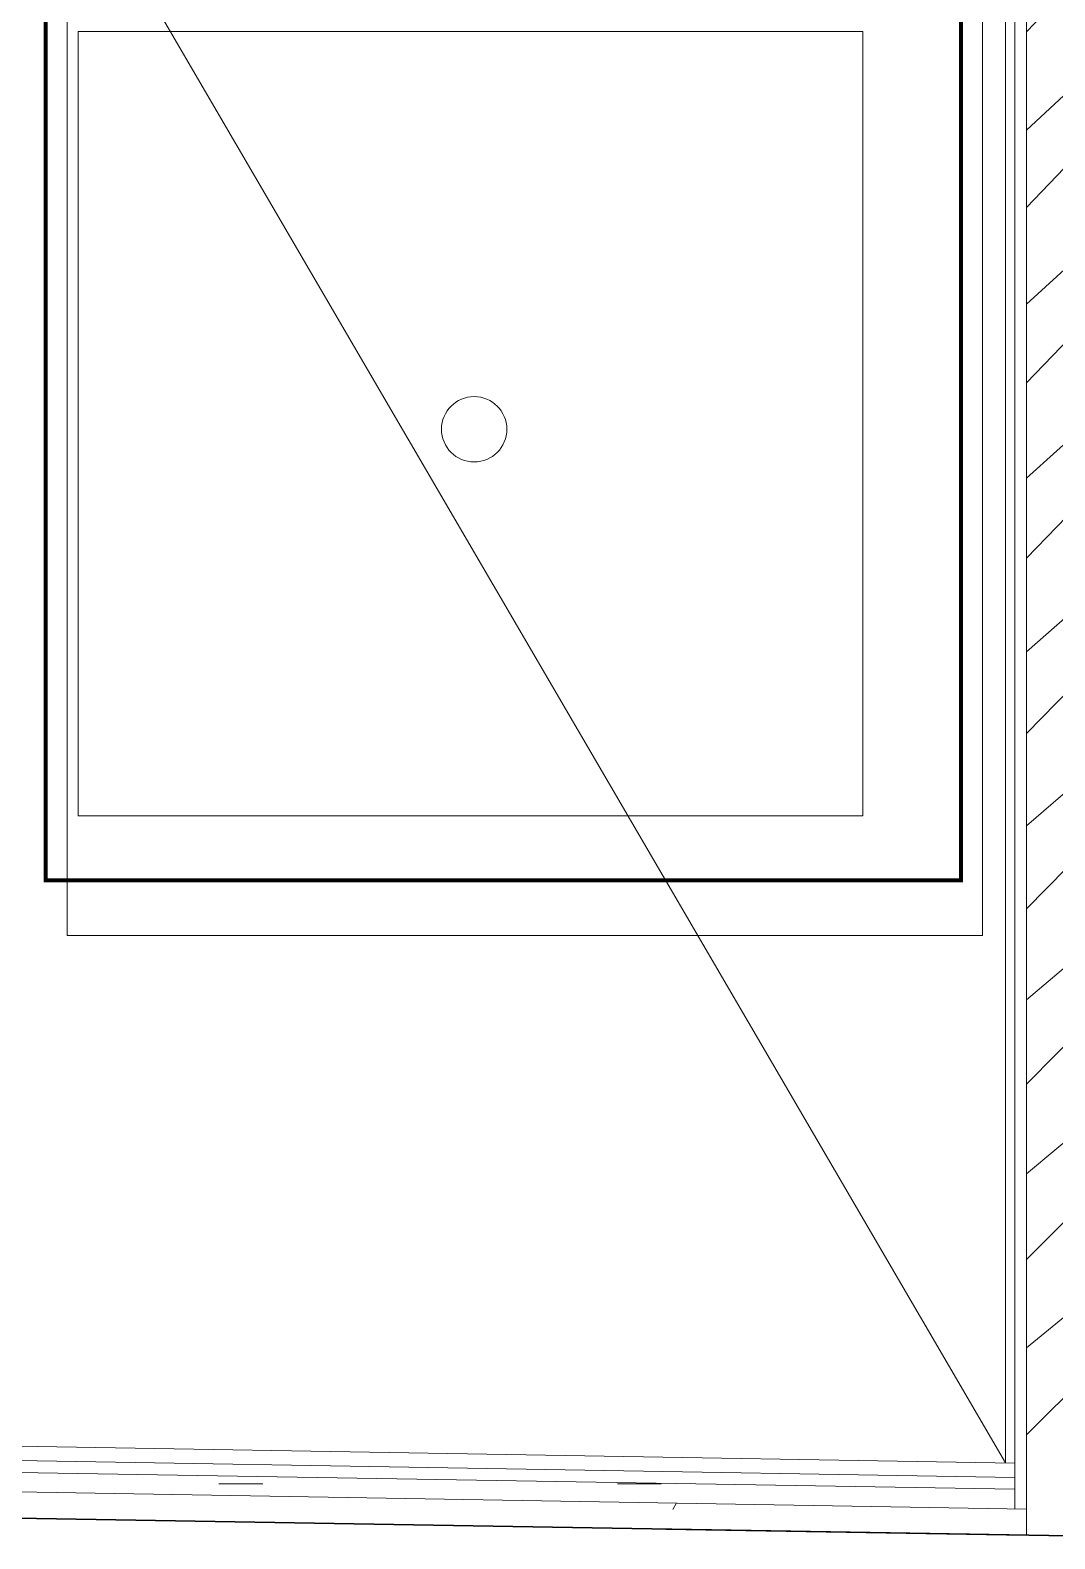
# Model space of a CAD drawing. Header units: millimetres. Extents: x -32 to 417638015, y -35 to 175284279.
# Drawn here: x 416316776 to 416317560, y 175268681 to 175269835 of the extents above; entities that cross this region are included whole.
import ezdxf
from ezdxf.enums import TextEntityAlignment as Align

# ---------------------------------------------------------------- set-up
doc = ezdxf.new("R2010")
doc.units = ezdxf.units.MM
for name, color, linetype, lineweight in [('_ЭМ_ТХ_пищеблок', 7, 'Continuous', 30), ('Атрибут', 7, 'Continuous', 5), ('Оборудование', 7, 'Continuous', 18), ('Перекрытие', 7, 'Continuous', 18), ('Стены внутренние', 7, 'Continuous', 18), ('Стены несущие', 7, 'Continuous', 30), ('Стены отделка', 7, 'Continuous', 30), ('Стены штриховка', 7, 'Continuous', 9), ('ШТРИХОВКА', 252, 'Continuous', 15)]:
    doc.layers.add(name, color=color, linetype=linetype, lineweight=lineweight)
doc.layers.add('ЭОМ_Лотки рабочие', color=5, linetype='Continuous')
doc.styles.add('ISOCPEUR', font='isocpeur.ttf', dxfattribs={"width": 0.85, "height": 274.9999999999997})

# ---------------------------------------------------------------- blocks, each defined once
blk = doc.blocks.new('_ЭМ_ТХ_Пищеблок')
at = {"layer": 'Оборудование', "color": 8}
for p, q in [((58549.81550802576, 40998.33541567625), (58549.81550802576, 39598.33541567625)), ((59249.81550802576, 39598.33541567625), (59249.81550802576, 40998.33541567625)), ((58549.81550802576, 39598.33541567625), (59249.81550802576, 39598.33541567625))]:
    blk.add_line(p, q, dxfattribs=at)
at = {"layer": 'Оборудование', "color": 8, "lineweight": 15, "const_width": 3}
blk.add_lwpolyline([(58533.33544282001, 39640.61764746984), (58533.33544282001, 40980.61764746984), (59233.33544282001, 40980.61764746984), (59233.33544282001, 39640.61764746984)], close=True, dxfattribs=at)
at = {"layer": 'Оборудование', "color": 8}
blk.add_lwpolyline([(58558.25411230541, 39689.82577965954), (59158.25411230541, 39689.82577965954), (59158.25411230541, 40289.82577965954), (58558.25411230541, 40289.82577965954)], close=True, dxfattribs=at)
at = {"layer": 'Оборудование', "color": 8, "lineweight": 0}
blk.add_circle((58861.05953376522, 39985.61764746984), 25, dxfattribs=at)
at = {"layer": 'Атрибут', "color": 8, "style": 'ISOCPEUR', "width": 0.85}
blk.add_attdef('№_ПОЗИЦИИ', text='', height=150, rotation=90, dxfattribs=at).set_placement((58331.67525722168, 39155.16258932042), align=Align.MIDDLE_CENTER)
blk = doc.blocks.new('ТХ пищеблок....')
at = {"layer": 'Оборудование', "color": 8}
for p, q in [((5884.523859268869, 25666.19275727018), (5884.523859268869, 24266.19275727018)), ((6584.523859268869, 24266.19275727018), (6584.523859268869, 25666.19275727018)), ((5884.523859268869, 24266.19275727018), (6584.523859268869, 24266.19275727018))]:
    blk.add_line(p, q, dxfattribs=at)
at = {"layer": 'Оборудование', "color": 8, "lineweight": 15, "const_width": 3}
blk.add_lwpolyline([(5868.043794063153, 24308.4749890638), (5868.043794063153, 25648.4749890638), (6568.043794063153, 25648.4749890638), (6568.043794063153, 24308.4749890638)], close=True, dxfattribs=at)
at = {"layer": 'Оборудование', "color": 8}
blk.add_lwpolyline([(5892.962463548523, 24357.6831212535), (6492.962463548523, 24357.6831212535), (6492.962463548523, 24957.6831212535), (5892.962463548523, 24957.6831212535)], close=True, dxfattribs=at)
at = {"layer": 'Оборудование', "color": 8, "lineweight": 0}
blk.add_circle((6195.767885008361, 24653.4749890638), 25, dxfattribs=at)
blk = doc.blocks.new('1 этаж')
at = {"layer": 'Стены внутренние', "lineweight": 9}
h = blk.add_hatch(dxfattribs=at)
h.set_pattern_fill('FP_12', color=8, style=0, pattern_type=2)
h.set_pattern_definition([(0, (557.2005734382547, 188.9018102923583), (406.4, 101.6), [33.528, -271.272, 33.528, -271.272, -1625.6]), (0, (557.2005734382547, 188.9018102923583), (406.4, 101.6), [-609.6, 33.528, -576.072, 33.528, -271.272, -711.2]), (0, (557.2005734382547, 188.9018102923583), (406.4, 101.6), [-1524, 33.528, -169.672, 33.528, -474.472]), (120, (709.6005734382488, 239.7018102923575), (-291.1881810244989, 301.1527240979959), [33.52799999999996, -271.2719999999997, 33.52799999999996, -271.2719999999997, -1625.599999999999]), (120, (709.6005734382488, 239.7018102923575), (-291.1881810244989, 301.1527240979959), [-609.5999999999995, 33.52799999999996, -576.0719999999994, 33.52799999999996, -271.2719999999997, -711.1999999999995]), (120, (709.6005734382488, 239.7018102923575), (-291.1881810244989, 301.1527240979959), [-1523.999999999999, 33.52799999999996, -169.6719999999999, 33.52799999999996, -474.4719999999997]), (240, (760.4005734382372, 442.9018102923583), (-115.2118189755009, -402.7527240979958), [33.528, -271.272, 33.528, -271.272, -1625.6]), (240, (760.4005734382372, 442.9018102923583), (-115.2118189755009, -402.7527240979958), [-609.6, 33.528, -576.072, 33.528, -271.272, -711.2]), (240, (760.4005734382372, 442.9018102923583), (-115.2118189755009, -402.7527240979958), [-1524, 33.528, -169.672, 33.528, -474.472])])
h.paths.add_polyline_path([(53331.91146000932, 37193.70798158937), (53332.16512201086, 37208.70583662212), (51652.40535832211, 37237.11598079995), (51652.15169632056, 37222.11812576713), (53064.48383527048, 37198.231043482)])
at = {"layer": 'Стены штриховка'}
h = blk.add_hatch(dxfattribs=at)
h.set_pattern_fill('ANSI32', color=8, scale=10)
h.set_pattern_definition([(45, (-31496.66335460375, 188.9018102923583), (-67.35192090801866, 67.35192090801866), []), (45, (-31451.76205460375, 188.9018102923583), (-67.35192090801866, 67.35192090801866), [])])
h.paths.add_polyline_path([(48180.15739901119, 39580.59357071416), (48705.15739901114, 39580.59357071418), (48705.15739901114, 39700.59357071418), (48060.15739901119, 39700.59357071418), (48060.15739901119, 37262.86745037336), (48180.15739901122, 37260.83786413429)])
h.paths.add_polyline_path([(49875.15739901114, 39580.59357071413), (50447.65739901114, 39580.59357071413), (50447.65739901114, 39700.59357071418), (49635.15739901114, 39700.59357071418), (49635.15739901114, 39580.59357071418), (49755.15739901114, 39580.59357071418), (49755.15739901114, 37234.19954474653), (49875.15739901114, 37232.16995850745)])
h.paths.add_polyline_path([(51953.91662307477, 39700.59357071418), (51377.65739901114, 39700.59357071418), (51377.65739901108, 39580.59357071418), (51495.15739901111, 39580.59357071418), (51495.15739901111, 37204.77054428005), (51615.15739901111, 37202.74095804099), (51615.15739901111, 39580.59357071413), (51953.91662307479, 39580.59357071418)])
h.paths.add_polyline_path([(53340.15739901111, 39700.59357071418), (53328.15739901114, 39700.59357071418), (52883.91662307479, 39700.59357071413), (52883.91662307477, 39580.59357071413), (53340.15739901111, 39580.59357071413)])
h.paths.add_polyline_path([(53340.15739901114, 41017.7070296934), (53460.15739901108, 41017.7070296934), (53460.15739901108, 41147.70702969341), (55390.67991990966, 41147.7070296934), (55389.70939402498, 41267.7070296934), (53340.15739901114, 41267.7070296934)])
h.paths.add_polyline_path([(53460.15739901111, 39987.7070296934), (53340.15739901114, 39987.7070296934), (53340.15739901114, 37193.56851621989), (53340.49561501323, 37193.5627958987), (53460.15739901111, 37177.01477185852)])
at = {"layer": 'Перекрытие', "color": 8}
blk.add_line((53324.25739901114, 37228.84244203556), (52651.0573990111, 38382.70702969325), dxfattribs=at)
at = {"layer": 'Стены несущие', "color": 8}
for p, q in [((53505.29538765686, 37170.77264094353), (48284.17280041359, 37259.07862890647)), ((53064.48383527022, 37178.22818311682), (53340.15739901114, 37173.56565585482))]:
    blk.add_line(p, q, dxfattribs=at)
at = {"layer": 'Стены отделка', "color": 8, "lineweight": 9}
for p, q in [((53340.15739901111, 39700.59357071416), (53340.15739901114, 37173.56565585439)), ((53324.25739901114, 39564.69357071418), (53324.25739901114, 37228.84244203556)), ((53331.15739901114, 37228.72574082682), (51631.05739901113, 37257.47990386878)), ((53340.15739901114, 37193.56851621989), (51615.15739901111, 37222.74381840651)), ((51645.15739901108, 37202.23356148163), (53064.48383527057, 37178.22818311682))]:
    blk.add_line(p, q, dxfattribs=at)
at = {"layer": 'Стены штриховка', "color": 8}
for p, q in [((53331.15739901114, 39564.69357071418), (53331.15739901114, 37193.72073518783)), ((53331.15739901114, 37217.72416762597), (51631.05739901113, 37246.47833066796)), ((53331.15739901114, 37208.72288046169), (51615.15739901111, 37237.74596368034))]:
    blk.add_line(p, q, dxfattribs=at)
at = {"layer": 'ЭОМ_Лотки рабочие'}
blk.add_blockref('ТХ пищеблок....', (46722.0575752336, 13366.04446869802), dxfattribs=at)

msp = doc.modelspace()

# ---------------------------------------------------------------- block references
at = {"layer": '_ЭМ_ТХ_пищеблок', "lineweight": 50}
msp.add_blockref('_ЭМ_ТХ_Пищеблок', (416258254.8670169, 175229544.5649611), dxfattribs=at)
at = {"layer": 'ШТРИХОВКА'}
msp.add_blockref('1 этаж', (416264198.1010904, 175231510.6631508), dxfattribs=at)

doc.saveas('drawing.dxf')
